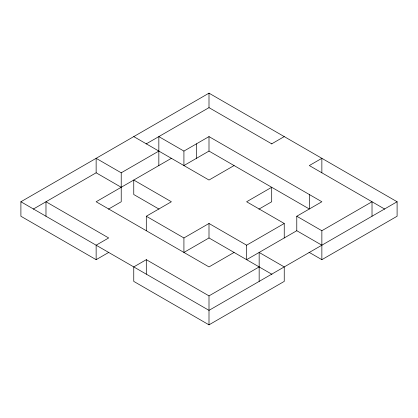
<?xml version="1.0" encoding="UTF-8"?>
<svg xmlns="http://www.w3.org/2000/svg" width="418" height="418" viewBox="0 0 418 418"><rect width="100%" height="100%" fill="white"/><g stroke="black" fill="none" stroke-linecap="round" stroke-linejoin="round"><path stroke-width="0.63" d="M108.68 252.441L96.14 259.677L20.9 216.242L20.9 201.758L209 93.162L397.1 201.758L397.1 216.242L321.86 259.677L309.043 252.279M33.252 209.11L96.14 172.801L121.22 187.28M146.112 143.949L209 107.64L271.888 143.949M96.14 172.801L96.14 158.323L121.22 172.801L158.84 151.081M171.38 158.323L96.14 201.758L209 266.919L234.08 252.441M158.84 165.559L158.84 136.602L183.92 151.081L209 136.602L321.86 201.758L296.78 216.242L296.78 230.72L246.62 259.677L246.62 245.199L284.24 223.478L284.24 237.962M108.403 209.162L121.22 201.758L121.22 172.801M309.32 194.522L309.32 209L209 151.081L183.92 165.559L183.92 151.081M146.3 230.72L146.3 216.242L171.38 201.758L133.76 180.038L133.76 194.522L159.028 209.11M234.08 165.559L209 180.038L133.76 136.602M271.7 143.839L284.24 136.602M259.16 266.919L209 295.881L146.3 259.677L133.76 266.919L133.76 281.398L209 324.838L284.24 281.398L284.24 266.919L259.16 252.441L259.16 281.398M146.3 216.242L183.92 237.957L209 223.478L246.62 245.199M271.977 274.318L209 237.962L183.92 252.441L183.92 237.957M258.883 209.162L271.7 201.758L271.7 187.28L246.62 201.758L284.24 223.478M296.78 216.242L321.86 230.72L372.02 201.758L372.02 216.242M397.1 201.758L209 310.36L20.9 201.758M384.748 209.11L309.32 165.559L321.86 158.323L321.86 172.801M296.78 230.72L321.86 245.199M321.86 230.72L321.86 259.677M209 93.162L209 107.64M209 136.602L209 151.081M209 223.478L209 237.962M209 295.881L209 324.838M196.46 143.839L196.46 158.323M146.3 259.677L146.3 274.161M96.14 259.677L96.14 245.199L108.68 237.957L45.98 201.758L45.98 216.242"/></g></svg>
